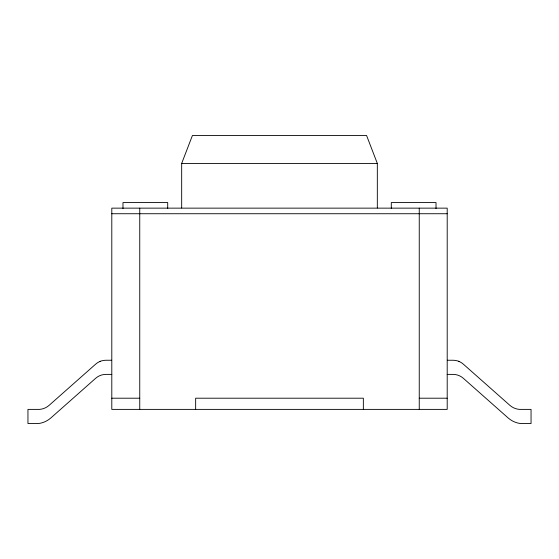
<?xml version="1.0" encoding="UTF-8"?>
<svg xmlns="http://www.w3.org/2000/svg" width="559" height="559" viewBox="0 0 559 559"><rect width="100%" height="100%" fill="white"/><g stroke="black" fill="none" stroke-linecap="round" stroke-linejoin="round"><path stroke-width="0.84" d="M181.675 207.969L181.675 163.424L192.436 135.474L366.564 135.474L377.325 163.424L377.325 207.969M99.579 361.61L100.445 361.254M181.675 163.424L377.325 163.424M111.8 213.734L447.2 213.734M111.8 374.39L105.93 374.39A15.484 15.484 0 0 0 95.666 378.282L50.897 417.915A23.212 23.212 0 0 1 38.683 423.526L27.95 423.526L27.95 409.384L39.507 409.384A16.239 16.239 0 0 0 49.115 405.345L95.666 364.14A15.484 15.484 0 0 1 105.93 360.248L111.8 360.248L111.8 409.384L447.2 409.384L447.2 360.248L453.069 360.248A15.484 15.484 0 0 1 463.334 364.14L509.885 405.345A16.239 16.239 0 0 0 519.493 409.384L531.05 409.384L531.05 423.526L520.317 423.526A23.212 23.212 0 0 1 508.103 417.915L463.334 378.282A15.484 15.484 0 0 0 453.069 374.39L447.2 374.39M111.8 398.204L139.75 398.204M419.25 398.204L447.2 398.204M458.555 361.254L459.421 361.61M447.2 359.919L447.2 208.144L111.8 208.144L111.8 359.919M436.02 208.577L436.02 202.554L391.3 202.554L391.3 208.577M419.25 208.144L419.25 409.384M363.35 409.384L363.35 398.204L195.65 398.204L195.65 409.384M167.7 208.577L167.7 202.554L122.98 202.554L122.98 208.577M139.75 208.144L139.75 409.384"/></g></svg>
